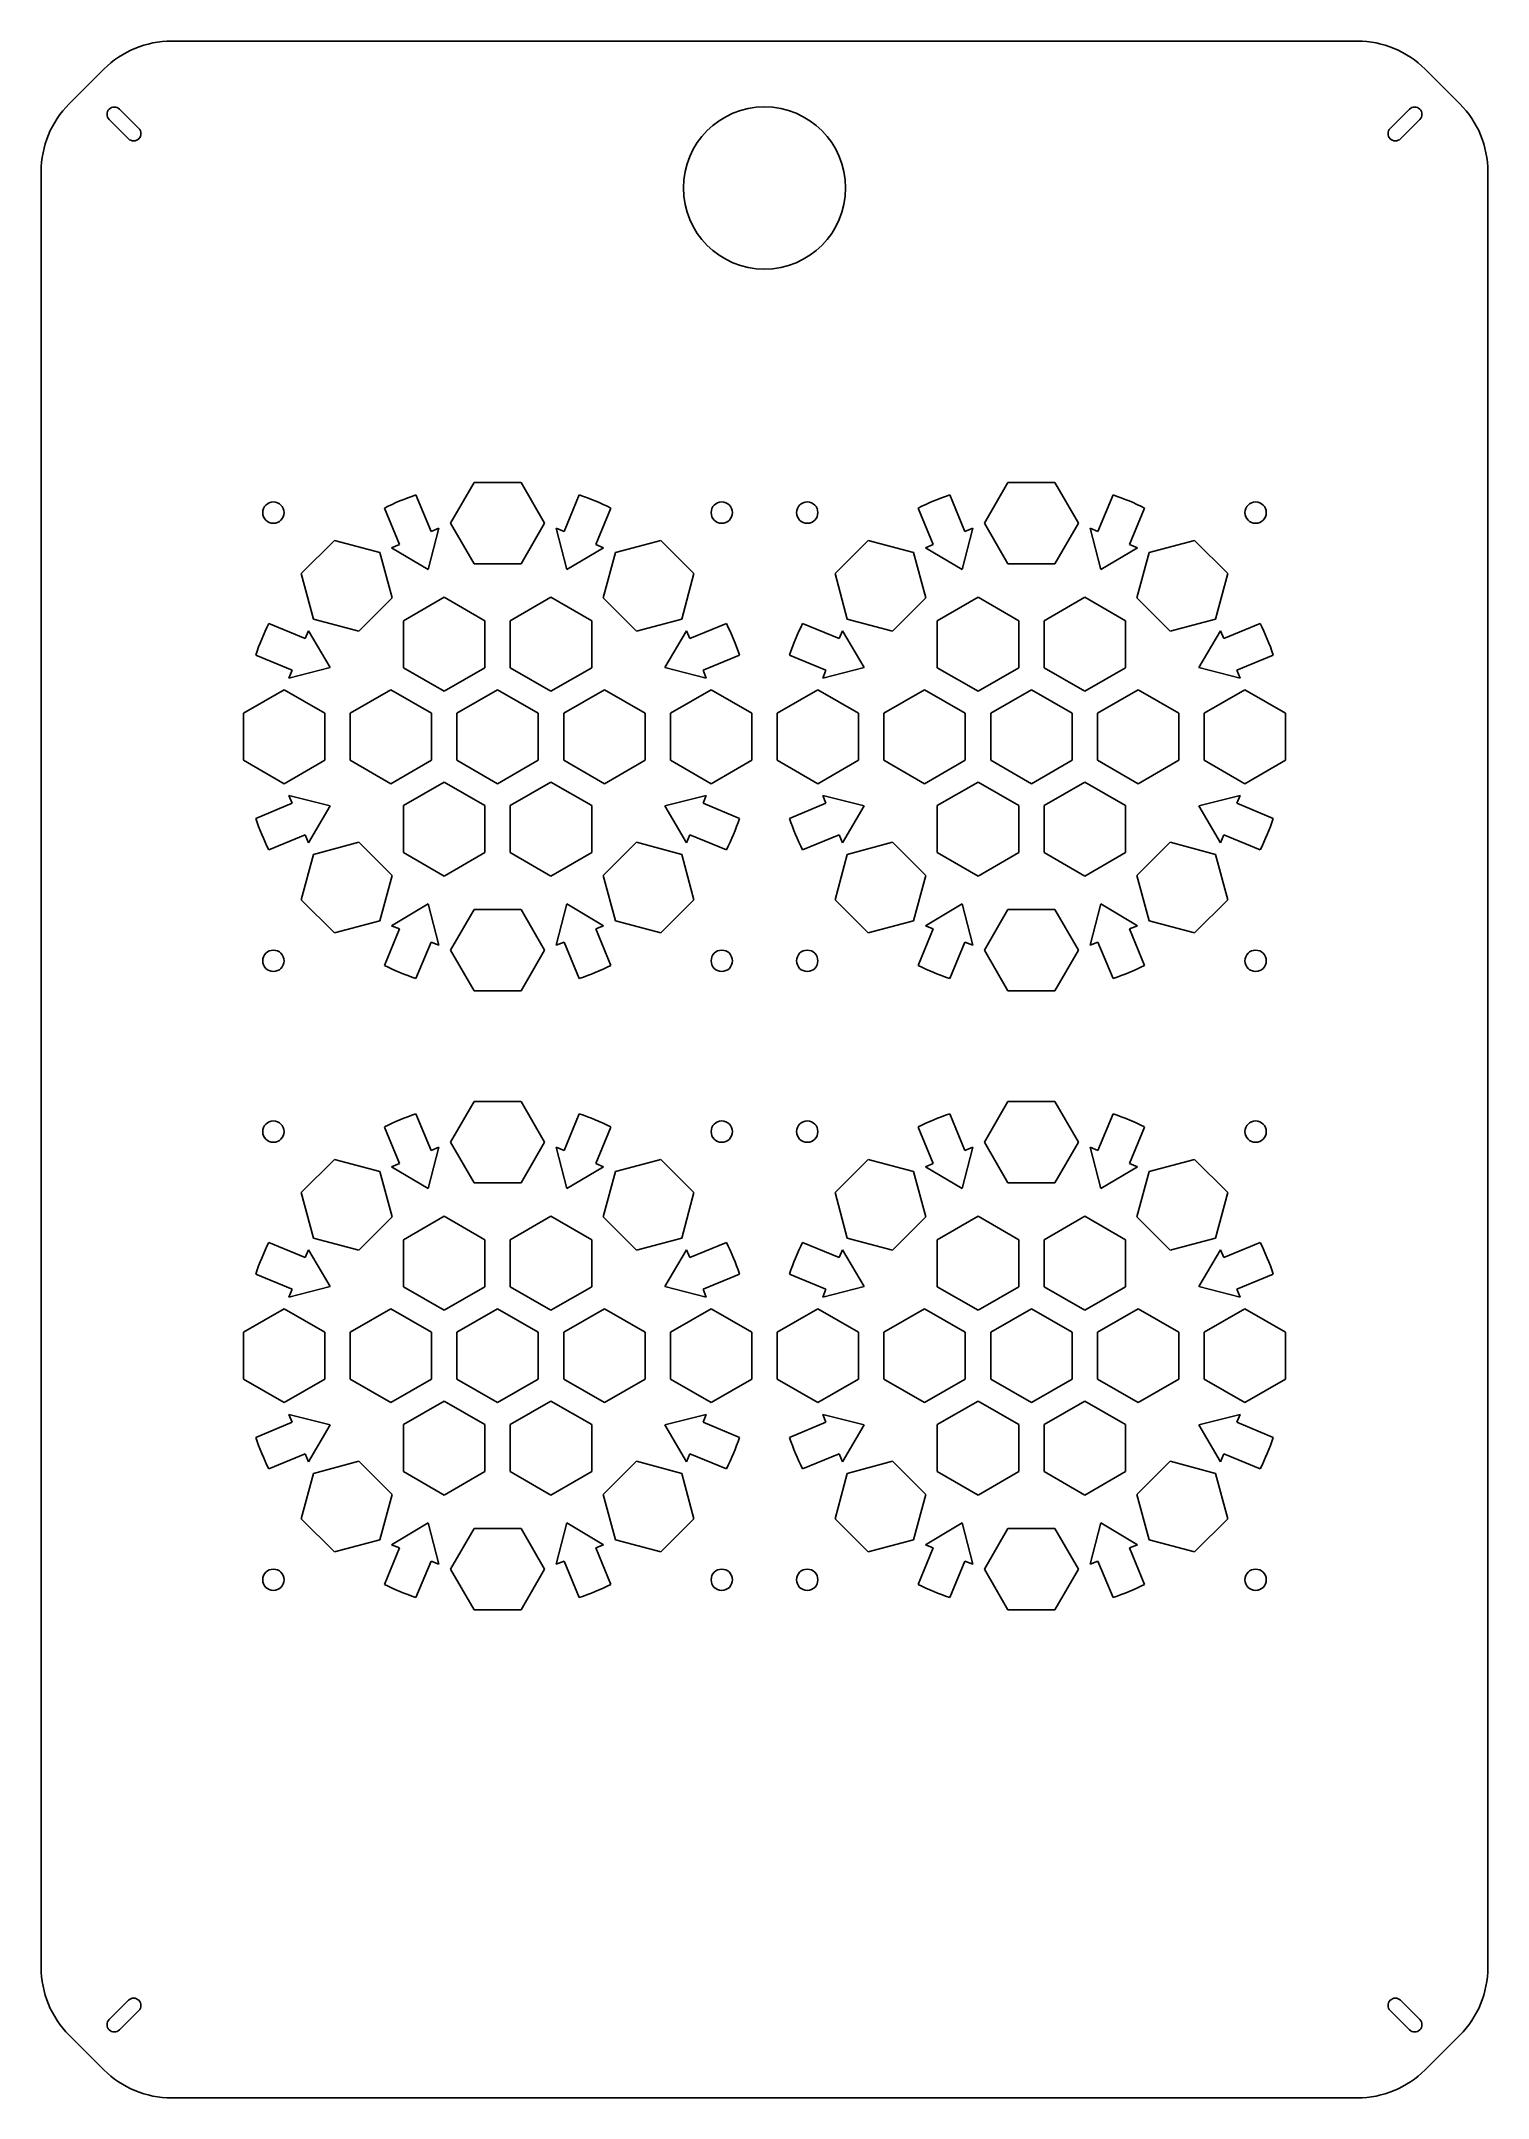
# Model space of a CAD drawing. Header units: millimetres. Extents: x -329 to 9, y 168 to 649.
import ezdxf

# ---------------------------------------------------------------- set-up
doc = ezdxf.new("R2010")
doc.units = ezdxf.units.MM

msp = doc.modelspace()

# ---------------------------------------------------------------- linework, layer by layer
at = {"color": 7, "linetype": 'Continuous', "lineweight": 25}
for p, q in [((-298.86, 649.49), (-21.14, 649.49)), ((-322.84, 634.79), (-314.7, 642.93)), ((-5.3, 642.93), (2.84, 634.79)), ((-306.54, 629.03), (-311.06, 633.56)), ((-8.94, 633.56), (-13.46, 629.03)), ((-308.94, 626.63), (-313.46, 631.15)), ((-6.54, 631.15), (-11.06, 626.63)), ((-329.4, 198.23), (-329.4, 618.95)), ((9.4, 618.95), (9.4, 198.23)), ((-233.5, 536.55), (-228, 546.07)), ((-228, 546.07), (-217, 546.07)), ((-217, 546.07), (-211.5, 536.55)), ((-108.5, 536.55), (-103, 546.07)), ((-103, 546.07), (-92, 546.07)), ((-92, 546.07), (-86.5, 536.55)), ((-245.48, 531.58), (-249.02, 540.12)), ((-241.63, 543.18), (-238.09, 534.64)), ((-206.91, 534.64), (-203.37, 543.18)), ((-195.98, 540.12), (-199.52, 531.58)), ((-120.48, 531.58), (-124.02, 540.12)), ((-116.63, 543.18), (-113.09, 534.64)), ((-81.91, 534.64), (-78.37, 543.18)), ((-70.98, 540.12), (-74.52, 531.58)), ((-236.25, 535.41), (-238.73, 525.72)), ((-238.09, 534.64), (-236.25, 535.41)), ((-228, 527.02), (-233.5, 536.55)), ((-211.5, 536.55), (-217, 527.02)), ((-208.75, 535.41), (-206.91, 534.64)), ((-206.27, 525.72), (-208.75, 535.41)), ((-111.25, 535.41), (-113.73, 525.72)), ((-113.09, 534.64), (-111.25, 535.41)), ((-103, 527.02), (-108.5, 536.55)), ((-86.5, 536.55), (-92, 527.02)), ((-83.75, 535.41), (-81.91, 534.64)), ((-81.27, 525.72), (-83.75, 535.41)), ((-268.48, 524.75), (-260.7, 532.53)), ((-260.7, 532.53), (-250.08, 529.68)), ((-247.33, 530.82), (-245.48, 531.58)), ((-238.73, 525.72), (-247.33, 530.82)), ((-197.67, 530.82), (-206.27, 525.72)), ((-199.52, 531.58), (-197.67, 530.82)), ((-194.92, 529.68), (-184.3, 532.53)), ((-184.3, 532.53), (-176.52, 524.75)), ((-143.48, 524.75), (-135.7, 532.53)), ((-135.7, 532.53), (-125.08, 529.68)), ((-122.33, 530.82), (-120.48, 531.58)), ((-113.73, 525.72), (-122.33, 530.82)), ((-72.67, 530.82), (-81.27, 525.72)), ((-74.52, 531.58), (-72.67, 530.82)), ((-69.92, 529.68), (-59.3, 532.53)), ((-59.3, 532.53), (-51.52, 524.75)), ((-250.08, 529.68), (-247.23, 519.05)), ((-217, 527.02), (-228, 527.02)), ((-197.77, 519.05), (-194.92, 529.68)), ((-125.08, 529.68), (-122.23, 519.05)), ((-92, 527.02), (-103, 527.02)), ((-72.77, 519.05), (-69.92, 529.68)), ((-265.63, 514.12), (-268.48, 524.75)), ((-176.52, 524.75), (-179.37, 514.12)), ((-140.63, 514.12), (-143.48, 524.75)), ((-51.52, 524.75), (-54.37, 514.12)), ((-247.23, 519.05), (-255.01, 511.28)), ((-244.53, 513.7), (-235, 519.2)), ((-235, 519.2), (-225.47, 513.7)), ((-219.53, 513.7), (-210, 519.2)), ((-210, 519.2), (-200.47, 513.7)), ((-189.99, 511.28), (-197.77, 519.05)), ((-122.23, 519.05), (-130.01, 511.28)), ((-119.53, 513.7), (-110, 519.2)), ((-110, 519.2), (-100.47, 513.7)), ((-94.53, 513.7), (-85, 519.2)), ((-85, 519.2), (-75.47, 513.7)), ((-64.99, 511.28), (-72.77, 519.05)), ((-276.07, 513.07), (-267.54, 509.53)), ((-267.54, 509.53), (-266.77, 511.38)), ((-266.77, 511.38), (-261.68, 502.77)), ((-255.01, 511.28), (-265.63, 514.12)), ((-244.53, 502.7), (-244.53, 513.7)), ((-225.47, 513.7), (-225.47, 502.7)), ((-219.53, 502.7), (-219.53, 513.7)), ((-200.47, 513.7), (-200.47, 502.7)), ((-179.37, 514.12), (-189.99, 511.28)), ((-183.32, 502.77), (-178.23, 511.38)), ((-178.23, 511.38), (-177.46, 509.53)), ((-177.46, 509.53), (-168.93, 513.07)), ((-151.07, 513.07), (-142.54, 509.53)), ((-142.54, 509.53), (-141.77, 511.38)), ((-141.77, 511.38), (-136.68, 502.77)), ((-130.01, 511.28), (-140.63, 514.12)), ((-119.53, 502.7), (-119.53, 513.7)), ((-100.47, 513.7), (-100.47, 502.7)), ((-94.53, 502.7), (-94.53, 513.7)), ((-75.47, 513.7), (-75.47, 502.7)), ((-54.37, 514.12), (-64.99, 511.28)), ((-58.32, 502.77), (-53.23, 511.38)), ((-53.23, 511.38), (-52.46, 509.53)), ((-52.46, 509.53), (-43.93, 513.07)), ((-270.6, 502.14), (-279.14, 505.68)), ((-261.68, 502.77), (-271.36, 500.29)), ((-271.36, 500.29), (-270.6, 502.14)), ((-235, 497.2), (-244.53, 502.7)), ((-225.47, 502.7), (-235, 497.2)), ((-210, 497.2), (-219.53, 502.7)), ((-200.47, 502.7), (-210, 497.2)), ((-173.64, 500.29), (-183.32, 502.77)), ((-165.86, 505.68), (-174.4, 502.14)), ((-174.4, 502.14), (-173.64, 500.29)), ((-145.6, 502.14), (-154.14, 505.68)), ((-136.68, 502.77), (-146.36, 500.29)), ((-146.36, 500.29), (-145.6, 502.14)), ((-110, 497.2), (-119.53, 502.7)), ((-100.47, 502.7), (-110, 497.2)), ((-85, 497.2), (-94.53, 502.7)), ((-75.47, 502.7), (-85, 497.2)), ((-48.64, 500.29), (-58.32, 502.77)), ((-40.86, 505.68), (-49.4, 502.14)), ((-49.4, 502.14), (-48.64, 500.29)), ((-282.03, 492.05), (-272.5, 497.55)), ((-272.5, 497.55), (-262.97, 492.05)), ((-257.03, 492.05), (-247.5, 497.55)), ((-247.5, 497.55), (-237.97, 492.05)), ((-232.03, 492.05), (-222.5, 497.55)), ((-222.5, 497.55), (-212.97, 492.05)), ((-207.03, 492.05), (-197.5, 497.55)), ((-197.5, 497.55), (-187.97, 492.05)), ((-182.03, 492.05), (-172.5, 497.55)), ((-172.5, 497.55), (-162.97, 492.05)), ((-157.03, 492.05), (-147.5, 497.55)), ((-147.5, 497.55), (-137.97, 492.05)), ((-132.03, 492.05), (-122.5, 497.55)), ((-122.5, 497.55), (-112.97, 492.05)), ((-107.03, 492.05), (-97.5, 497.55)), ((-97.5, 497.55), (-87.97, 492.05)), ((-82.03, 492.05), (-72.5, 497.55)), ((-72.5, 497.55), (-62.97, 492.05)), ((-57.03, 492.05), (-47.5, 497.55)), ((-47.5, 497.55), (-37.97, 492.05)), ((-282.03, 481.05), (-282.03, 492.05)), ((-262.97, 492.05), (-262.97, 481.05)), ((-257.03, 481.05), (-257.03, 492.05)), ((-237.97, 492.05), (-237.97, 481.05)), ((-232.03, 481.05), (-232.03, 492.05)), ((-212.97, 492.05), (-212.97, 481.05)), ((-207.03, 481.05), (-207.03, 492.05)), ((-187.97, 492.05), (-187.97, 481.05)), ((-182.03, 481.05), (-182.03, 492.05)), ((-162.97, 492.05), (-162.97, 481.05)), ((-157.03, 481.05), (-157.03, 492.05)), ((-137.97, 492.05), (-137.97, 481.05)), ((-132.03, 481.05), (-132.03, 492.05)), ((-112.97, 492.05), (-112.97, 481.05)), ((-107.03, 481.05), (-107.03, 492.05)), ((-87.97, 492.05), (-87.97, 481.05)), ((-82.03, 481.05), (-82.03, 492.05)), ((-62.97, 492.05), (-62.97, 481.05)), ((-57.03, 481.05), (-57.03, 492.05)), ((-37.97, 492.05), (-37.97, 481.05)), ((-272.5, 475.55), (-282.03, 481.05)), ((-262.97, 481.05), (-272.5, 475.55)), ((-247.5, 475.55), (-257.03, 481.05)), ((-237.97, 481.05), (-247.5, 475.55)), ((-222.5, 475.55), (-232.03, 481.05)), ((-212.97, 481.05), (-222.5, 475.55)), ((-197.5, 475.55), (-207.03, 481.05)), ((-187.97, 481.05), (-197.5, 475.55)), ((-172.5, 475.55), (-182.03, 481.05)), ((-162.97, 481.05), (-172.5, 475.55)), ((-147.5, 475.55), (-157.03, 481.05)), ((-137.97, 481.05), (-147.5, 475.55)), ((-122.5, 475.55), (-132.03, 481.05)), ((-112.97, 481.05), (-122.5, 475.55)), ((-97.5, 475.55), (-107.03, 481.05)), ((-87.97, 481.05), (-97.5, 475.55)), ((-72.5, 475.55), (-82.03, 481.05)), ((-62.97, 481.05), (-72.5, 475.55)), ((-47.5, 475.55), (-57.03, 481.05)), ((-37.97, 481.05), (-47.5, 475.55)), ((-271.36, 472.8), (-261.68, 470.32)), ((-270.6, 470.95), (-271.36, 472.8)), ((-244.53, 470.4), (-235, 475.9)), ((-235, 475.9), (-225.47, 470.4)), ((-219.53, 470.4), (-210, 475.9)), ((-210, 475.9), (-200.47, 470.4)), ((-183.32, 470.32), (-173.64, 472.8)), ((-173.64, 472.8), (-174.4, 470.95)), ((-146.36, 472.8), (-136.68, 470.32)), ((-145.6, 470.95), (-146.36, 472.8)), ((-119.53, 470.4), (-110, 475.9)), ((-110, 475.9), (-100.47, 470.4)), ((-94.53, 470.4), (-85, 475.9)), ((-85, 475.9), (-75.47, 470.4)), ((-58.32, 470.32), (-48.64, 472.8)), ((-48.64, 472.8), (-49.4, 470.95)), ((-279.14, 467.42), (-270.6, 470.95)), ((-261.68, 470.32), (-266.77, 461.71)), ((-244.53, 459.4), (-244.53, 470.4)), ((-225.47, 470.4), (-225.47, 459.4)), ((-219.53, 459.4), (-219.53, 470.4)), ((-200.47, 470.4), (-200.47, 459.4)), ((-178.23, 461.71), (-183.32, 470.32)), ((-174.4, 470.95), (-165.86, 467.42)), ((-154.14, 467.42), (-145.6, 470.95)), ((-136.68, 470.32), (-141.77, 461.71)), ((-119.53, 459.4), (-119.53, 470.4)), ((-100.47, 470.4), (-100.47, 459.4)), ((-94.53, 459.4), (-94.53, 470.4)), ((-75.47, 470.4), (-75.47, 459.4)), ((-53.23, 461.71), (-58.32, 470.32)), ((-49.4, 470.95), (-40.86, 467.42)), ((-267.54, 463.56), (-276.07, 460.03)), ((-266.77, 461.71), (-267.54, 463.56)), ((-177.46, 463.56), (-178.23, 461.71)), ((-168.93, 460.03), (-177.46, 463.56)), ((-142.54, 463.56), (-151.07, 460.03)), ((-141.77, 461.71), (-142.54, 463.56)), ((-52.46, 463.56), (-53.23, 461.71)), ((-43.93, 460.03), (-52.46, 463.56)), ((-268.48, 448.34), (-265.63, 458.97)), ((-265.63, 458.97), (-255.01, 461.82)), ((-255.01, 461.82), (-247.23, 454.04)), ((-235, 453.9), (-244.53, 459.4)), ((-225.47, 459.4), (-235, 453.9)), ((-210, 453.9), (-219.53, 459.4)), ((-200.47, 459.4), (-210, 453.9)), ((-197.77, 454.04), (-189.99, 461.82)), ((-189.99, 461.82), (-179.37, 458.97)), ((-179.37, 458.97), (-176.52, 448.34)), ((-143.48, 448.34), (-140.63, 458.97)), ((-140.63, 458.97), (-130.01, 461.82)), ((-130.01, 461.82), (-122.23, 454.04)), ((-110, 453.9), (-119.53, 459.4)), ((-100.47, 459.4), (-110, 453.9)), ((-85, 453.9), (-94.53, 459.4)), ((-75.47, 459.4), (-85, 453.9)), ((-72.77, 454.04), (-64.99, 461.82)), ((-64.99, 461.82), (-54.37, 458.97)), ((-54.37, 458.97), (-51.52, 448.34)), ((-247.23, 454.04), (-250.08, 443.41)), ((-194.92, 443.41), (-197.77, 454.04)), ((-122.23, 454.04), (-125.08, 443.41)), ((-69.92, 443.41), (-72.77, 454.04)), ((-260.7, 440.57), (-268.48, 448.34)), ((-176.52, 448.34), (-184.3, 440.57)), ((-135.7, 440.57), (-143.48, 448.34)), ((-51.52, 448.34), (-59.3, 440.57)), ((-250.08, 443.41), (-260.7, 440.57)), ((-247.33, 442.28), (-238.73, 447.37)), ((-238.73, 447.37), (-236.25, 437.68)), ((-233.5, 436.55), (-228, 446.07)), ((-228, 446.07), (-217, 446.07)), ((-217, 446.07), (-211.5, 436.55)), ((-208.75, 437.68), (-206.27, 447.37)), ((-206.27, 447.37), (-197.67, 442.28)), ((-184.3, 440.57), (-194.92, 443.41)), ((-125.08, 443.41), (-135.7, 440.57)), ((-122.33, 442.28), (-113.73, 447.37)), ((-113.73, 447.37), (-111.25, 437.68)), ((-108.5, 436.55), (-103, 446.07)), ((-103, 446.07), (-92, 446.07)), ((-92, 446.07), (-86.5, 436.55)), ((-83.75, 437.68), (-81.27, 447.37)), ((-81.27, 447.37), (-72.67, 442.28)), ((-59.3, 440.57), (-69.92, 443.41)), ((-249.02, 432.97), (-245.48, 441.51)), ((-245.48, 441.51), (-247.33, 442.28)), ((-238.09, 438.45), (-241.63, 429.91)), ((-236.25, 437.68), (-238.09, 438.45)), ((-206.91, 438.45), (-208.75, 437.68)), ((-203.37, 429.91), (-206.91, 438.45)), ((-197.67, 442.28), (-199.52, 441.51)), ((-199.52, 441.51), (-195.98, 432.97)), ((-124.02, 432.97), (-120.48, 441.51)), ((-120.48, 441.51), (-122.33, 442.28)), ((-113.09, 438.45), (-116.63, 429.91)), ((-111.25, 437.68), (-113.09, 438.45)), ((-81.91, 438.45), (-83.75, 437.68)), ((-78.37, 429.91), (-81.91, 438.45)), ((-72.67, 442.28), (-74.52, 441.51)), ((-74.52, 441.51), (-70.98, 432.97)), ((-228, 427.02), (-233.5, 436.55)), ((-211.5, 436.55), (-217, 427.02)), ((-103, 427.02), (-108.5, 436.55)), ((-86.5, 436.55), (-92, 427.02)), ((-217, 427.02), (-228, 427.02)), ((-92, 427.02), (-103, 427.02)), ((-233.5, 391.55), (-228, 401.07)), ((-228, 401.07), (-217, 401.07)), ((-217, 401.07), (-211.5, 391.55)), ((-108.5, 391.55), (-103, 401.07)), ((-103, 401.07), (-92, 401.07)), ((-92, 401.07), (-86.5, 391.55)), ((-245.48, 386.58), (-249.02, 395.12)), ((-241.63, 398.18), (-238.09, 389.64)), ((-206.91, 389.64), (-203.37, 398.18)), ((-195.98, 395.12), (-199.52, 386.58)), ((-120.48, 386.58), (-124.02, 395.12)), ((-116.63, 398.18), (-113.09, 389.64)), ((-81.91, 389.64), (-78.37, 398.18)), ((-70.98, 395.12), (-74.52, 386.58)), ((-236.25, 390.41), (-238.73, 380.72)), ((-238.09, 389.64), (-236.25, 390.41)), ((-228, 382.02), (-233.5, 391.55)), ((-211.5, 391.55), (-217, 382.02)), ((-208.75, 390.41), (-206.91, 389.64)), ((-206.27, 380.72), (-208.75, 390.41)), ((-111.25, 390.41), (-113.73, 380.72)), ((-113.09, 389.64), (-111.25, 390.41)), ((-103, 382.02), (-108.5, 391.55)), ((-86.5, 391.55), (-92, 382.02)), ((-83.75, 390.41), (-81.91, 389.64)), ((-81.27, 380.72), (-83.75, 390.41)), ((-268.48, 379.75), (-260.7, 387.53)), ((-260.7, 387.53), (-250.08, 384.68)), ((-247.33, 385.82), (-245.48, 386.58)), ((-238.73, 380.72), (-247.33, 385.82)), ((-197.67, 385.82), (-206.27, 380.72)), ((-199.52, 386.58), (-197.67, 385.82)), ((-194.92, 384.68), (-184.3, 387.53)), ((-184.3, 387.53), (-176.52, 379.75)), ((-143.48, 379.75), (-135.7, 387.53)), ((-135.7, 387.53), (-125.08, 384.68)), ((-122.33, 385.82), (-120.48, 386.58)), ((-113.73, 380.72), (-122.33, 385.82)), ((-72.67, 385.82), (-81.27, 380.72)), ((-74.52, 386.58), (-72.67, 385.82)), ((-69.92, 384.68), (-59.3, 387.53)), ((-59.3, 387.53), (-51.52, 379.75)), ((-250.08, 384.68), (-247.23, 374.05)), ((-217, 382.02), (-228, 382.02)), ((-197.77, 374.05), (-194.92, 384.68)), ((-125.08, 384.68), (-122.23, 374.05)), ((-92, 382.02), (-103, 382.02)), ((-72.77, 374.05), (-69.92, 384.68)), ((-265.63, 369.12), (-268.48, 379.75)), ((-176.52, 379.75), (-179.37, 369.12)), ((-140.63, 369.12), (-143.48, 379.75)), ((-51.52, 379.75), (-54.37, 369.12)), ((-247.23, 374.05), (-255.01, 366.28)), ((-244.53, 368.7), (-235, 374.2)), ((-235, 374.2), (-225.47, 368.7)), ((-219.53, 368.7), (-210, 374.2)), ((-210, 374.2), (-200.47, 368.7)), ((-189.99, 366.28), (-197.77, 374.05)), ((-122.23, 374.05), (-130.01, 366.28)), ((-119.53, 368.7), (-110, 374.2)), ((-110, 374.2), (-100.47, 368.7)), ((-94.53, 368.7), (-85, 374.2)), ((-85, 374.2), (-75.47, 368.7)), ((-64.99, 366.28), (-72.77, 374.05)), ((-276.07, 368.07), (-267.54, 364.53)), ((-267.54, 364.53), (-266.77, 366.38)), ((-266.77, 366.38), (-261.68, 357.77)), ((-255.01, 366.28), (-265.63, 369.12)), ((-244.53, 357.7), (-244.53, 368.7)), ((-225.47, 368.7), (-225.47, 357.7)), ((-219.53, 357.7), (-219.53, 368.7)), ((-200.47, 368.7), (-200.47, 357.7)), ((-179.37, 369.12), (-189.99, 366.28)), ((-183.32, 357.77), (-178.23, 366.38)), ((-178.23, 366.38), (-177.46, 364.53)), ((-177.46, 364.53), (-168.93, 368.07)), ((-151.07, 368.07), (-142.54, 364.53)), ((-142.54, 364.53), (-141.77, 366.38)), ((-141.77, 366.38), (-136.68, 357.77)), ((-130.01, 366.28), (-140.63, 369.12)), ((-119.53, 357.7), (-119.53, 368.7)), ((-100.47, 368.7), (-100.47, 357.7)), ((-94.53, 357.7), (-94.53, 368.7)), ((-75.47, 368.7), (-75.47, 357.7)), ((-54.37, 369.12), (-64.99, 366.28)), ((-58.32, 357.77), (-53.23, 366.38)), ((-53.23, 366.38), (-52.46, 364.53)), ((-52.46, 364.53), (-43.93, 368.07)), ((-270.6, 357.14), (-279.14, 360.68)), ((-261.68, 357.77), (-271.36, 355.29)), ((-271.36, 355.29), (-270.6, 357.14)), ((-235, 352.2), (-244.53, 357.7)), ((-225.47, 357.7), (-235, 352.2)), ((-210, 352.2), (-219.53, 357.7)), ((-200.47, 357.7), (-210, 352.2)), ((-173.64, 355.29), (-183.32, 357.77)), ((-165.86, 360.68), (-174.4, 357.14)), ((-174.4, 357.14), (-173.64, 355.29)), ((-145.6, 357.14), (-154.14, 360.68)), ((-136.68, 357.77), (-146.36, 355.29)), ((-146.36, 355.29), (-145.6, 357.14)), ((-110, 352.2), (-119.53, 357.7)), ((-100.47, 357.7), (-110, 352.2)), ((-85, 352.2), (-94.53, 357.7)), ((-75.47, 357.7), (-85, 352.2)), ((-48.64, 355.29), (-58.32, 357.77)), ((-40.86, 360.68), (-49.4, 357.14)), ((-49.4, 357.14), (-48.64, 355.29)), ((-282.03, 347.05), (-272.5, 352.55)), ((-272.5, 352.55), (-262.97, 347.05)), ((-257.03, 347.05), (-247.5, 352.55)), ((-247.5, 352.55), (-237.97, 347.05)), ((-232.03, 347.05), (-222.5, 352.55)), ((-222.5, 352.55), (-212.97, 347.05)), ((-207.03, 347.05), (-197.5, 352.55)), ((-197.5, 352.55), (-187.97, 347.05)), ((-182.03, 347.05), (-172.5, 352.55)), ((-172.5, 352.55), (-162.97, 347.05)), ((-157.03, 347.05), (-147.5, 352.55)), ((-147.5, 352.55), (-137.97, 347.05)), ((-132.03, 347.05), (-122.5, 352.55)), ((-122.5, 352.55), (-112.97, 347.05)), ((-107.03, 347.05), (-97.5, 352.55)), ((-97.5, 352.55), (-87.97, 347.05)), ((-82.03, 347.05), (-72.5, 352.55)), ((-72.5, 352.55), (-62.97, 347.05)), ((-57.03, 347.05), (-47.5, 352.55)), ((-47.5, 352.55), (-37.97, 347.05)), ((-282.03, 336.05), (-282.03, 347.05)), ((-262.97, 347.05), (-262.97, 336.05)), ((-257.03, 336.05), (-257.03, 347.05)), ((-237.97, 347.05), (-237.97, 336.05)), ((-232.03, 336.05), (-232.03, 347.05)), ((-212.97, 347.05), (-212.97, 336.05)), ((-207.03, 336.05), (-207.03, 347.05)), ((-187.97, 347.05), (-187.97, 336.05)), ((-182.03, 336.05), (-182.03, 347.05)), ((-162.97, 347.05), (-162.97, 336.05)), ((-157.03, 336.05), (-157.03, 347.05)), ((-137.97, 347.05), (-137.97, 336.05)), ((-132.03, 336.05), (-132.03, 347.05)), ((-112.97, 347.05), (-112.97, 336.05)), ((-107.03, 336.05), (-107.03, 347.05)), ((-87.97, 347.05), (-87.97, 336.05)), ((-82.03, 336.05), (-82.03, 347.05)), ((-62.97, 347.05), (-62.97, 336.05)), ((-57.03, 336.05), (-57.03, 347.05)), ((-37.97, 347.05), (-37.97, 336.05)), ((-272.5, 330.55), (-282.03, 336.05)), ((-262.97, 336.05), (-272.5, 330.55)), ((-247.5, 330.55), (-257.03, 336.05)), ((-237.97, 336.05), (-247.5, 330.55)), ((-222.5, 330.55), (-232.03, 336.05)), ((-212.97, 336.05), (-222.5, 330.55)), ((-197.5, 330.55), (-207.03, 336.05)), ((-187.97, 336.05), (-197.5, 330.55)), ((-172.5, 330.55), (-182.03, 336.05)), ((-162.97, 336.05), (-172.5, 330.55)), ((-147.5, 330.55), (-157.03, 336.05)), ((-137.97, 336.05), (-147.5, 330.55)), ((-122.5, 330.55), (-132.03, 336.05)), ((-112.97, 336.05), (-122.5, 330.55)), ((-97.5, 330.55), (-107.03, 336.05)), ((-87.97, 336.05), (-97.5, 330.55)), ((-72.5, 330.55), (-82.03, 336.05)), ((-62.97, 336.05), (-72.5, 330.55)), ((-47.5, 330.55), (-57.03, 336.05)), ((-37.97, 336.05), (-47.5, 330.55)), ((-271.36, 327.8), (-261.68, 325.32)), ((-270.6, 325.95), (-271.36, 327.8)), ((-244.53, 325.4), (-235, 330.9)), ((-235, 330.9), (-225.47, 325.4)), ((-219.53, 325.4), (-210, 330.9)), ((-210, 330.9), (-200.47, 325.4)), ((-183.32, 325.32), (-173.64, 327.8)), ((-173.64, 327.8), (-174.4, 325.95)), ((-146.36, 327.8), (-136.68, 325.32)), ((-145.6, 325.95), (-146.36, 327.8)), ((-119.53, 325.4), (-110, 330.9)), ((-110, 330.9), (-100.47, 325.4)), ((-94.53, 325.4), (-85, 330.9)), ((-85, 330.9), (-75.47, 325.4)), ((-58.32, 325.32), (-48.64, 327.8)), ((-48.64, 327.8), (-49.4, 325.95)), ((-279.14, 322.42), (-270.6, 325.95)), ((-261.68, 325.32), (-266.77, 316.71)), ((-244.53, 314.4), (-244.53, 325.4)), ((-225.47, 325.4), (-225.47, 314.4)), ((-219.53, 314.4), (-219.53, 325.4)), ((-200.47, 325.4), (-200.47, 314.4)), ((-178.23, 316.71), (-183.32, 325.32)), ((-174.4, 325.95), (-165.86, 322.42)), ((-154.14, 322.42), (-145.6, 325.95)), ((-136.68, 325.32), (-141.77, 316.71)), ((-119.53, 314.4), (-119.53, 325.4)), ((-100.47, 325.4), (-100.47, 314.4)), ((-94.53, 314.4), (-94.53, 325.4)), ((-75.47, 325.4), (-75.47, 314.4)), ((-53.23, 316.71), (-58.32, 325.32)), ((-49.4, 325.95), (-40.86, 322.42)), ((-267.54, 318.56), (-276.07, 315.03)), ((-266.77, 316.71), (-267.54, 318.56)), ((-177.46, 318.56), (-178.23, 316.71)), ((-168.93, 315.03), (-177.46, 318.56)), ((-142.54, 318.56), (-151.07, 315.03)), ((-141.77, 316.71), (-142.54, 318.56)), ((-52.46, 318.56), (-53.23, 316.71)), ((-43.93, 315.03), (-52.46, 318.56)), ((-268.48, 303.34), (-265.63, 313.97)), ((-265.63, 313.97), (-255.01, 316.82)), ((-255.01, 316.82), (-247.23, 309.04)), ((-235, 308.9), (-244.53, 314.4)), ((-225.47, 314.4), (-235, 308.9)), ((-210, 308.9), (-219.53, 314.4)), ((-200.47, 314.4), (-210, 308.9)), ((-197.77, 309.04), (-189.99, 316.82)), ((-189.99, 316.82), (-179.37, 313.97)), ((-179.37, 313.97), (-176.52, 303.34)), ((-143.48, 303.34), (-140.63, 313.97)), ((-140.63, 313.97), (-130.01, 316.82)), ((-130.01, 316.82), (-122.23, 309.04)), ((-110, 308.9), (-119.53, 314.4)), ((-100.47, 314.4), (-110, 308.9)), ((-85, 308.9), (-94.53, 314.4)), ((-75.47, 314.4), (-85, 308.9)), ((-72.77, 309.04), (-64.99, 316.82)), ((-64.99, 316.82), (-54.37, 313.97)), ((-54.37, 313.97), (-51.52, 303.34)), ((-247.23, 309.04), (-250.08, 298.41)), ((-194.92, 298.41), (-197.77, 309.04)), ((-122.23, 309.04), (-125.08, 298.41)), ((-69.92, 298.41), (-72.77, 309.04)), ((-260.7, 295.57), (-268.48, 303.34)), ((-247.33, 297.28), (-238.73, 302.37)), ((-238.73, 302.37), (-236.25, 292.68)), ((-233.5, 291.55), (-228, 301.07)), ((-228, 301.07), (-217, 301.07)), ((-217, 301.07), (-211.5, 291.55)), ((-208.75, 292.68), (-206.27, 302.37)), ((-206.27, 302.37), (-197.67, 297.28)), ((-176.52, 303.34), (-184.3, 295.57)), ((-135.7, 295.57), (-143.48, 303.34)), ((-122.33, 297.28), (-113.73, 302.37)), ((-113.73, 302.37), (-111.25, 292.68)), ((-108.5, 291.55), (-103, 301.07)), ((-103, 301.07), (-92, 301.07)), ((-92, 301.07), (-86.5, 291.55)), ((-83.75, 292.68), (-81.27, 302.37)), ((-81.27, 302.37), (-72.67, 297.28)), ((-51.52, 303.34), (-59.3, 295.57)), ((-250.08, 298.41), (-260.7, 295.57)), ((-249.02, 287.97), (-245.48, 296.51)), ((-245.48, 296.51), (-247.33, 297.28)), ((-197.67, 297.28), (-199.52, 296.51)), ((-199.52, 296.51), (-195.98, 287.97)), ((-184.3, 295.57), (-194.92, 298.41)), ((-125.08, 298.41), (-135.7, 295.57)), ((-124.02, 287.97), (-120.48, 296.51)), ((-120.48, 296.51), (-122.33, 297.28)), ((-72.67, 297.28), (-74.52, 296.51)), ((-74.52, 296.51), (-70.98, 287.97)), ((-59.3, 295.57), (-69.92, 298.41)), ((-238.09, 293.45), (-241.63, 284.91)), ((-236.25, 292.68), (-238.09, 293.45)), ((-228, 282.02), (-233.5, 291.55)), ((-211.5, 291.55), (-217, 282.02)), ((-206.91, 293.45), (-208.75, 292.68)), ((-203.37, 284.91), (-206.91, 293.45)), ((-113.09, 293.45), (-116.63, 284.91)), ((-111.25, 292.68), (-113.09, 293.45)), ((-103, 282.02), (-108.5, 291.55)), ((-86.5, 291.55), (-92, 282.02)), ((-81.91, 293.45), (-83.75, 292.68)), ((-78.37, 284.91), (-81.91, 293.45)), ((-217, 282.02), (-228, 282.02)), ((-92, 282.02), (-103, 282.02)), ((-313.46, 186.03), (-308.94, 190.56)), ((-311.06, 183.63), (-306.54, 188.15)), ((-13.46, 188.15), (-8.94, 183.63)), ((-11.06, 190.56), (-6.54, 186.03)), ((-314.7, 174.25), (-322.84, 182.4)), ((2.84, 182.4), (-5.3, 174.25)), ((-21.14, 167.69), (-298.86, 167.69))]:
    msp.add_line(p, q, dxfattribs=at)
for centre, radius in [((-160, 615.09), 19), ((-275, 539.05), 2.5), ((-170, 539.05), 2.5), ((-150, 539.05), 2.5), ((-45, 539.05), 2.5), ((-275, 434.05), 2.5), ((-170, 434.05), 2.5), ((-150, 434.05), 2.5), ((-45, 434.05), 2.5), ((-275, 394.05), 2.5), ((-170, 394.05), 2.5), ((-150, 394.05), 2.5), ((-45, 394.05), 2.5), ((-275, 289.05), 2.5), ((-170, 289.05), 2.5), ((-150, 289.05), 2.5), ((-45, 289.05), 2.5)]:
    msp.add_circle(centre, radius, dxfattribs=at)
for centre, radius, start, end in [((-298.86, 627.09), 22.4, 90, 135), ((-21.14, 627.09), 22.4, 45, 90), ((-307, 618.95), 22.4, 135, 180), ((-312.26, 632.35), 1.7, 45, 225), ((-7.74, 632.35), 1.7, 315, 135), ((-13, 618.95), 22.4, 360, 45), ((-307.74, 627.83), 1.7, 225, 45), ((-12.26, 627.83), 1.7, 135, 315), ((-222.5, 486.55), 59.78, 108.6633, 116.3367), ((-222.5, 486.55), 59.78, 63.6633, 71.3367), ((-97.5, 486.55), 59.78, 108.6633, 116.3367), ((-97.5, 486.55), 59.78, 63.6633, 71.3367), ((-222.5, 486.55), 59.78, 153.6633, 161.3367), ((-222.5, 486.55), 59.78, 18.6633, 26.3367), ((-97.5, 486.55), 59.78, 153.6633, 161.3367), ((-97.5, 486.55), 59.78, 18.6633, 26.3367), ((-222.5, 486.55), 59.78, 198.6633, 206.3367), ((-222.5, 486.55), 59.78, 333.6633, 341.3367), ((-97.5, 486.55), 59.78, 198.6633, 206.3367), ((-97.5, 486.55), 59.78, 333.6633, 341.3367), ((-222.5, 486.55), 59.78, 243.6633, 251.3367), ((-222.5, 486.55), 59.78, 288.6633, 296.3367), ((-97.5, 486.55), 59.78, 243.6633, 251.3367), ((-97.5, 486.55), 59.78, 288.6633, 296.3367), ((-222.5, 341.55), 59.78, 108.6633, 116.3367), ((-222.5, 341.55), 59.78, 63.6633, 71.3367), ((-97.5, 341.55), 59.78, 108.6633, 116.3367), ((-97.5, 341.55), 59.78, 63.6633, 71.3367), ((-222.5, 341.55), 59.78, 153.6633, 161.3367), ((-222.5, 341.55), 59.78, 18.6633, 26.3367), ((-97.5, 341.55), 59.78, 153.6633, 161.3367), ((-97.5, 341.55), 59.78, 18.6633, 26.3367), ((-222.5, 341.55), 59.78, 198.6633, 206.3367), ((-222.5, 341.55), 59.78, 333.6633, 341.3367), ((-97.5, 341.55), 59.78, 198.6633, 206.3367), ((-97.5, 341.55), 59.78, 333.6633, 341.3367), ((-222.5, 341.55), 59.78, 243.6633, 251.3367), ((-222.5, 341.55), 59.78, 288.6633, 296.3367), ((-97.5, 341.55), 59.78, 243.6633, 251.3367), ((-97.5, 341.55), 59.78, 288.6633, 296.3367), ((-307, 198.23), 22.4, 180, 225), ((-13, 198.23), 22.4, 315, 0), ((-307.74, 189.35), 1.7, 315, 135), ((-12.26, 189.35), 1.7, 45, 225), ((-312.26, 184.83), 1.7, 135, 315), ((-7.74, 184.83), 1.7, 225, 45), ((-298.86, 190.09), 22.4, 225, 270), ((-21.14, 190.09), 22.4, 270, 315)]:
    msp.add_arc(centre, radius, start, end, dxfattribs=at)

doc.saveas('drawing.dxf')
